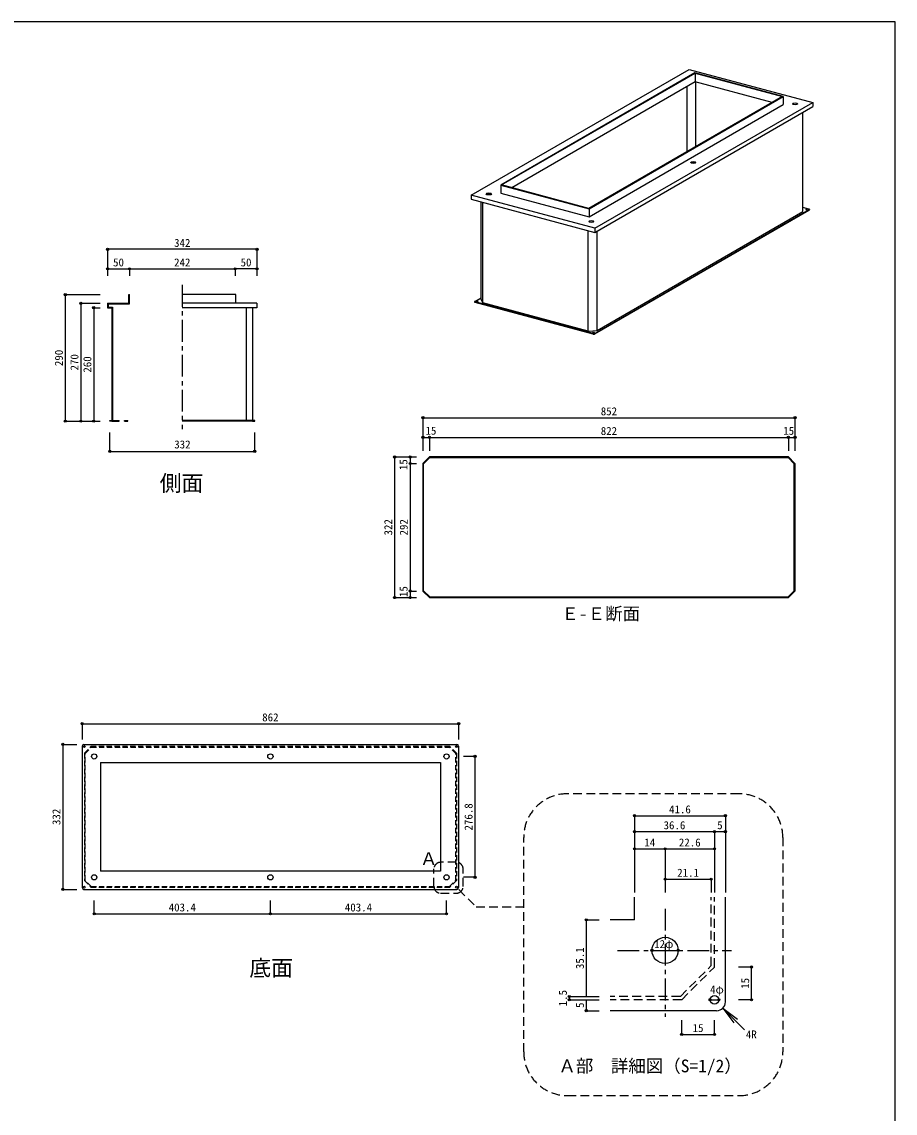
# Model space of a CAD drawing. Units: millimetres at full size, sheet at 1:10, with parts at other scales. Extents: x -10475 to 9199, y -10092 to 10143.
# Drawn here: x 2735 to 4735, y -1407 to 1092 of the extents above; entities that cross this region are included whole.
import ezdxf
from ezdxf.enums import TextEntityAlignment as Align

# ---------------------------------------------------------------- set-up
doc = ezdxf.new("R2010")
doc.units = ezdxf.units.MM
doc.header["$LTSCALE"] = 10
doc.header["$PDMODE"] = 32
doc.header["$PDSIZE"] = 5
for name, pattern in [('CHAIN1', [8, 5, -1, 1, -1]), ('DASHED1', [1.8, 1.2, -0.6]), ('DASHED2', [3, 2, -1])]:
    doc.linetypes.add(name, pattern=pattern)
for name, color, linetype in [('0-1_SUS', 7, 'Continuous'), ('0-9_SUS寸法', 3, 'Continuous'), ('0-F_図面枠', 7, 'Continuous'), ('3-8', 4, 'Continuous'), ('E-0_FRP', 4, 'Continuous'), ('E-9_SUS寸法', 3, 'Continuous')]:
    doc.layers.add(name, color=color, linetype=linetype)
doc.styles.add('ＭＳ ゴシック', font='')
doc.styles.get('ＭＳ ゴシック').set_extended_font_data('MS Gothic')

msp = doc.modelspace()

# ---------------------------------------------------------------- linework, layer by layer
at = {"layer": '0-1_SUS'}
for p, q in [((3764.41, 694.88), (4263.8, 983.21)), ((4276.58, 975.09), (3831.8, 718.3)), ((4263.8, 983.21), (4546.45, 907.48)), ((4263.8, 983.21), (4546.45, 907.48)), ((4479.06, 920.84), (4276.58, 975.09)), ((4479.06, 920.84), (4276.58, 975.09)), ((3833.88, 718.45), (4276.98, 974.27)), ((4276.98, 954.51), (3857.27, 712.19)), ((4276.98, 974.27), (4476.98, 920.68)), ((4276.98, 974.27), (4276.98, 954.51)), ((4453.59, 907.18), (4276.98, 954.51)), ((4278.5, 806.1), (4278.5, 954.1)), ((4258.88, 794.77), (4258.88, 944.06)), ((4476.98, 920.68), (4033.88, 664.86)), ((4034.28, 664.04), (4479.06, 920.84)), ((4034.28, 645.65), (4479.06, 902.45)), ((4047.05, 619.15), (4546.45, 907.48)), ((4479.06, 920.84), (4479.06, 902.45)), ((4546.45, 907.48), (4546.45, 898.28)), ((4047.05, 609.96), (4546.45, 898.28)), ((4524.11, 657.46), (4524.11, 885.38)), ((3831.8, 718.3), (4034.28, 664.04)), ((3831.8, 718.3), (4034.28, 664.04)), ((4033.88, 664.86), (3833.88, 718.45)), ((3764.41, 694.88), (3764.41, 685.69)), ((4047.05, 619.15), (3764.41, 694.88)), ((3764.41, 685.69), (4047.05, 609.96)), ((3764.41, 685.69), (4047.05, 609.96)), ((3786.75, 456.69), (3786.75, 679.7)), ((3790.7, 448.5), (3790.7, 678.65)), ((4034.28, 664.04), (4034.28, 645.65)), ((4047.14, 378.59), (4538.38, 662.21)), ((4047.14, 377.21), (4538.38, 660.83)), ((4052.86, 385.39), (4524.11, 657.46)), ((4537.88, 663.29), (4524.11, 666.98)), ((4538.72, 662.65), (4538.72, 661.27)), ((4032.02, 383.84), (4032.02, 613.98)), ((4047.05, 619.15), (4047.05, 609.96)), ((4052.86, 385.39), (4052.86, 613.31)), ((2981.67, 445.91), (2981.67, 467.41)), ((3223.67, 467.41), (3102.67, 467.41)), ((3772.14, 451.51), (3772.14, 450.13)), ((3772.48, 451.95), (3786.75, 460.19)), ((4043.67, 378.33), (3773.01, 450.86)), ((3790.7, 448.5), (3786.75, 456.69)), ((2931.67, 447.41), (2980.17, 447.41)), ((2933.17, 445.91), (2954.67, 445.91)), ((2933.17, 445.91), (2933.17, 438.91)), ((2941.67, 437.41), (2941.67, 178.91)), ((2954.67, 447.41), (2954.67, 445.91)), ((2954.67, 445.91), (2966.67, 445.91)), ((2966.67, 447.41), (2966.67, 445.91)), ((2966.67, 445.91), (2981.67, 445.91)), ((3228.67, 447.41), (3102.67, 447.41)), ((3273.67, 447.41), (3225.17, 447.41)), ((3248.67, 437.41), (3248.67, 178.91)), ((3263.67, 437.41), (3263.67, 178.91)), ((4043.67, 376.96), (3773.01, 449.48)), ((4032.02, 383.84), (3790.7, 448.5)), ((4032.02, 383.84), (4052.86, 385.39)), ((2936.67, 178.91), (2941.67, 178.91)), ((2936.67, 177.41), (2936.67, 178.91)), ((2941.67, 177.41), (2936.67, 177.41)), ((2943.17, 178.91), (2958.27, 178.91)), ((2970.27, 177.41), (2970.27, 178.91)), ((2970.27, 178.91), (2978.27, 178.91)), ((2970.27, 177.41), (2978.27, 177.41)), ((2978.27, 177.41), (2978.27, 178.91)), ((3268.67, 178.91), (3102.67, 178.91)), ((3263.67, 177.41), (3102.67, 177.41)), ((3263.67, 177.41), (3268.67, 177.41)), ((3268.67, 177.41), (3268.67, 178.91)), ((3653.73, 80.56), (3668.73, 95.56)), ((3653.73, 80.56), (3653.73, -211.44)), ((3655.23, 79.94), (3669.35, 94.06)), ((3655.23, -210.82), (3655.23, 79.94)), ((4490.73, 95.56), (3668.73, 95.56)), ((3669.35, 94.06), (4490.11, 94.06)), ((4504.23, 79.94), (4490.11, 94.06)), ((4505.73, 80.56), (4490.73, 95.56)), ((4504.23, -210.82), (4504.23, 79.94)), ((4505.73, 80.56), (4505.73, -211.44)), ((3653.73, -211.44), (3668.73, -226.44)), ((3669.35, -224.94), (3655.23, -210.82)), ((4490.11, -224.94), (4504.23, -210.82)), ((4505.73, -211.44), (4490.73, -226.44)), ((3668.73, -226.44), (4490.73, -226.44)), ((3669.35, -224.94), (4490.11, -224.94)), ((2873.47, -566.64), (2873.47, -890.64)), ((2877.47, -562.64), (3731.47, -562.64)), ((3735.47, -566.64), (3735.47, -890.64)), ((2915.07, -604.24), (2915.07, -853.04)), ((2877.47, -894.64), (3731.47, -894.64))]:
    msp.add_line(p, q, dxfattribs=at)
at = {"layer": '0-1_SUS', "color": 4}
for p, q in [((2966.67, 447.41), (2976.67, 447.41)), ((3772.82, -590.24), (3772.82, -867.04)), ((2901.07, -950.7), (3304.47, -950.7)), ((3304.47, -950.7), (3707.87, -950.7))]:
    msp.add_line(p, q, dxfattribs=at)
at = {"layer": '0-1_SUS', "linetype": 'DASHED1'}
for p, q in [((2878.47, -582.64), (2893.47, -567.64)), ((2879.97, -583.26), (2894.1, -569.14)), ((3715.47, -567.64), (2893.47, -567.64)), ((2894.1, -569.14), (3714.85, -569.14)), ((3728.97, -583.26), (3714.85, -569.14)), ((3730.47, -582.64), (3715.47, -567.64)), ((2878.47, -582.64), (2878.47, -874.64)), ((2879.97, -874.01), (2879.97, -583.26)), ((3728.97, -874.01), (3728.97, -583.26)), ((3730.47, -582.64), (3730.47, -874.64)), ((2878.47, -874.64), (2893.47, -889.64)), ((2894.1, -888.14), (2879.97, -874.01)), ((3714.85, -888.14), (3728.97, -874.01)), ((3730.47, -874.64), (3715.47, -889.64)), ((2893.47, -889.64), (3715.47, -889.64)), ((2894.1, -888.14), (3714.85, -888.14))]:
    msp.add_line(p, q, dxfattribs=at)
at = {"layer": '0-1_SUS', "color": 3}
for p, q in [((3772.82, -590.24), (3746.6, -590.24)), ((3772.82, -867.04), (3746.6, -867.04)), ((2901.07, -950.7), (2901.07, -920.1)), ((3304.47, -950.7), (3304.47, -920.1)), ((3707.87, -950.7), (3707.87, -920.1))]:
    msp.add_line(p, q, dxfattribs=at)
at = {"layer": '0-1_SUS'}
for points in [[(3831.8, 718.3), (3831.8, 699.91), (4034.28, 645.65)], [(2980.17, 447.41), (2980.17, 467.41), (2981.67, 467.41)], [(3225.17, 447.41), (3225.17, 467.41), (3223.67, 467.41)], [(2931.67, 447.41), (2931.67, 437.41), (2941.67, 437.41)], [(2933.17, 438.91), (2943.17, 438.91), (2943.17, 178.91)], [(3273.67, 447.41), (3273.67, 437.41), (3102.67, 437.41)], [(2941.67, 177.41), (2958.27, 177.41), (2958.27, 178.91)], [(2915.07, -604.24), (3693.87, -604.24), (3693.87, -853.04), (2915.07, -853.04)]]:
    msp.add_lwpolyline(points, dxfattribs=at)
for centre, radius in [((2878.47, -567.64), 2), ((3730.47, -567.64), 2), ((2901.07, -590.24), 6), ((3304.47, -590.24), 6), ((3707.87, -590.24), 6), ((2901.07, -867.04), 6), ((3304.47, -867.04), 6), ((3707.87, -867.04), 6), ((2878.47, -889.64), 2), ((3730.47, -889.64), 2)]:
    msp.add_circle(centre, radius, dxfattribs=at)
for centre, start, end in [((2877.47, -566.64), 90, 180), ((3731.47, -566.64), 0, 90), ((2877.47, -890.64), 180, 270), ((3731.47, -890.64), 270, 0)]:
    msp.add_arc(centre, 4, start, end, dxfattribs=at)
for centre, major_axis in [((4506.15, 904.47), (-6, 0)), ((4272.78, 769.73), (-6, 0)), ((3804.7, 697.89), (-6, 0)), ((4532.55, 662.34), (-2, 0)), ((4039.41, 635), (-6, 0)), ((3778.3, 451.82), (-2, 0)), ((4044.42, 380.51), (-2, 0))]:
    msp.add_ellipse(centre, major_axis=major_axis, ratio=0.39332, dxfattribs=at)
for centre, major_axis, start_param, end_param in [((4506.15, 903.09), (-6, 0), 3.4381115, 5.9866665), ((4272.78, 768.36), (-6, 0), 3.4381115, 5.9866665), ((3804.7, 696.51), (-6, 0), 3.4381115, 5.9866665), ((4532.55, 660.96), (-2, 0), 4.210298, 5.21448), ((4536.72, 662.65), (-2, 0), 2.5435617, 4.0961019), ((4536.72, 661.27), (-2, 0), 2.5435617, 3.1415927), ((4039.41, 633.62), (-6, 0), 3.4381115, 5.9866665), ((3774.14, 451.51), (-2, 0), 5.6851544, 7.2559507), ((3774.14, 450.13), (-2, 0), 0, 0.9727654), ((3778.3, 450.44), (-2, 0), 4.210298, 5.21448), ((4044.42, 379.13), (-2, 0), 4.210298, 5.21448), ((4045.08, 379.15), (2.5, 0), 4.114358, 5.6851544), ((4045.08, 377.77), (2.5, 0), 4.114358, 5.6851544)]:
    msp.add_ellipse(centre, major_axis=major_axis, ratio=0.39332, start_param=start_param, end_param=end_param, dxfattribs=at)
at = {"layer": '0-1_SUS', "color": 6}
for p in [(3772.82, -590.24), (3772.82, -867.04), (2901.07, -950.7), (3304.47, -950.7), (3707.87, -950.7)]:
    msp.add_point(p, dxfattribs=at)
at = {"layer": '0-9_SUS寸法'}
for p, q in [((2931.67, 571.14), (2931.67, 524.11)), ((3273.67, 571.14), (3273.67, 524.11)), ((2931.67, 526.44), (2931.67, 510.63)), ((2981.67, 526.44), (2981.67, 510.63)), ((2981.67, 526.44), (2981.67, 510.63)), ((3223.67, 526.44), (3223.67, 510.63)), ((3223.67, 526.44), (3223.67, 510.63)), ((3273.67, 526.44), (3273.67, 510.63)), ((2834.67, 467.41), (2914.48, 467.41)), ((2870.34, 447.41), (2914.98, 447.41)), ((2899.9, 437.41), (2914.98, 437.41)), ((2899.9, 437.41), (2914.48, 437.41)), ((2834.67, 177.41), (2914.48, 177.41)), ((2870.34, 177.41), (2914.98, 177.41)), ((2899.9, 177.41), (2914.98, 177.41)), ((3653.73, 185.5), (3653.73, 109.7)), ((4505.73, 185.5), (4505.73, 109.7)), ((2936.67, 108.3), (2936.67, 151.93)), ((3268.67, 108.3), (3268.67, 151.93)), ((3653.73, 140.43), (3653.73, 109.7)), ((3668.73, 140.43), (3668.73, 109.7)), ((4490.73, 140.43), (4490.73, 109.7)), ((4505.73, 140.43), (4505.73, 109.7)), ((3588.97, 95.56), (3638.82, 95.56)), ((3624.48, 95.56), (3638.82, 95.56)), ((3624.48, 80.56), (3638.82, 80.56)), ((3624.48, -211.44), (3638.82, -211.44)), ((3588.97, -226.44), (3638.82, -226.44)), ((3624.48, -226.44), (3638.82, -226.44)), ((2873.47, -515.37), (2873.47, -551.66)), ((3735.47, -515.37), (3735.47, -551.66)), ((2829.03, -562.64), (2861.56, -562.64)), ((2829.03, -894.64), (2861.56, -894.64))]:
    msp.add_line(p, q, dxfattribs=at)
at = {"layer": '0-9_SUS寸法', "color": 4}
for p, q in [((3273.67, 571.14), (2931.67, 571.14)), ((2931.67, 526.44), (2981.67, 526.44)), ((2981.67, 526.44), (3223.67, 526.44)), ((3273.67, 526.44), (3223.67, 526.44)), ((2834.67, 467.41), (2834.67, 177.41)), ((2870.34, 447.41), (2870.34, 177.41)), ((3653.73, 185.5), (4505.73, 185.5)), ((3653.73, 140.43), (3668.73, 140.43)), ((3668.73, 140.43), (4490.73, 140.43)), ((4490.73, 140.43), (4505.73, 140.43)), ((2936.67, 108.3), (3268.67, 108.3)), ((3588.97, 95.56), (3588.97, -226.44)), ((3624.48, 95.56), (3624.48, 80.56)), ((3624.48, 80.56), (3624.48, -211.44)), ((3624.48, -211.44), (3624.48, -226.44)), ((2873.47, -515.37), (3735.47, -515.37)), ((2829.03, -562.64), (2829.03, -894.64))]:
    msp.add_line(p, q, dxfattribs=at)
at = {"layer": '0-9_SUS寸法', "linetype": 'CHAIN1'}
msp.add_line((3102.67, 489.5), (3102.67, 159.37), dxfattribs=at)
at = {"layer": '0-9_SUS寸法', "color": 2, "linetype": 'DASHED2'}
for p, q in [((3679.1, -888.35), (3679.1, -847.73)), ((3730.73, -832.73), (3694.1, -832.73))]:
    msp.add_line(p, q, dxfattribs=at)
msp.add_arc((3694.1, -847.73), 15, 90, 180, dxfattribs=at)
at = {"layer": '0-9_SUS寸法', "color": 6}
for p in [(2931.67, 571.14), (3273.67, 571.14), (2931.67, 526.44), (2981.67, 526.44), (3223.67, 526.44), (3273.67, 526.44), (2834.67, 467.41), (2870.34, 447.41), (2899.9, 437.41), (2834.67, 177.41), (2870.34, 177.41), (2899.9, 177.41), (3653.73, 185.5), (4505.73, 185.5), (3653.73, 140.43), (3668.73, 140.43), (4490.73, 140.43), (4505.73, 140.43), (2936.67, 108.3), (3268.67, 108.3), (3588.97, 95.56), (3624.48, 95.56), (3624.48, 80.56), (3588.97, -226.44), (3624.48, -211.44), (3624.48, -226.44), (2873.47, -515.37), (3735.47, -515.37), (2829.03, -562.64), (2829.03, -894.64)]:
    msp.add_point(p, dxfattribs=at)
at = {"layer": '0-F_図面枠'}
for p, q in [((4735.22, 1092.07), (735.22, 1092.07)), ((4735.22, -1667.93), (4735.22, 1092.07))]:
    msp.add_line(p, q, dxfattribs=at)
at = {"layer": '3-8'}
msp.add_line((2899.9, 437.41), (2899.9, 177.41), dxfattribs=at)
at = {"layer": 'E-0_FRP'}
for p, q in [((4138.38, -802), (4208.38, -802)), ((4208.38, -871.23), (4313.88, -871.23))]:
    msp.add_line(p, q, dxfattribs=at)
at = {"layer": 'E-9_SUS寸法', "color": 2, "linetype": 'DASHED2'}
for p, q in [((4377.98, -675.8), (3984.46, -675.8)), ((3884.46, -1266.99), (3884.46, -775.8)), ((4477.98, -775.8), (4477.98, -1266.99)), ((3745.73, -888.35), (3745.73, -847.73)), ((3735.9, -895.06), (3775.52, -934.68)), ((3694.1, -903.35), (3730.73, -903.35)), ((3775.52, -934.68), (3884.46, -934.68)), ((3984.46, -1366.99), (4377.98, -1366.99))]:
    msp.add_line(p, q, dxfattribs=at)
at = {"layer": 'E-9_SUS寸法', "color": 4}
for p, q in [((4138.38, -726.05), (4346.38, -726.05)), ((4138.38, -762.45), (4321.38, -762.45)), ((4321.38, -762.45), (4346.38, -762.45)), ((4208.38, -802), (4321.38, -802)), ((4027.88, -964.52), (4027.88, -1140.02)), ((4178.38, -1034.52), (4238.38, -1034.52)), ((4406.28, -1147.52), (4406.28, -1072.52)), ((3988.86, -1140.02), (3988.86, -1147.52)), ((4027.88, -1147.52), (4027.88, -1172.52)), ((4311.38, -1147.52), (4331.38, -1147.52)), ((4246.38, -1226.92), (4321.38, -1226.92))]:
    msp.add_line(p, q, dxfattribs=at)
at = {"layer": 'E-9_SUS寸法'}
for p, q in [((4138.38, -726.05), (4138.38, -901.74)), ((4346.38, -726.05), (4346.38, -901.74)), ((4138.38, -762.45), (4138.38, -901.74)), ((4321.38, -762.45), (4321.38, -901.74)), ((4208.38, -802), (4208.38, -901.74)), ((4321.38, -802), (4321.38, -901.74)), ((4321.38, -835.97), (4321.38, -901.74)), ((4138.38, -871.23), (4138.38, -901.74)), ((4208.38, -871.23), (4208.38, -901.74)), ((4313.88, -871.23), (4313.88, -901.74)), ((4321.38, -871.23), (4321.38, -901.74)), ((4346.38, -871.23), (4346.38, -901.74)), ((4027.88, -964.52), (4057.72, -964.52)), ((4406.28, -1072.52), (4376.43, -1072.52)), ((3988.86, -1140.02), (4057.72, -1140.02)), ((3988.86, -1147.52), (4057.72, -1147.52)), ((4406.28, -1147.52), (4376.43, -1147.52)), ((4027.88, -1172.52), (4057.72, -1172.52)), ((4246.38, -1226.92), (4246.38, -1194.42)), ((4321.38, -1226.92), (4321.38, -1194.42))]:
    msp.add_line(p, q, dxfattribs=at)
at = {"layer": 'E-9_SUS寸法', "color": 7}
for p, q in [((4138.38, -964.52), (4138.38, -912.33)), ((4346.38, -1152.52), (4346.38, -912.33)), ((4138.38, -964.52), (4082.65, -964.52)), ((4326.38, -1172.52), (4082.65, -1172.52)), ((4340.52, -1166.66), (4366.12, -1200.05)), ((4340.52, -1166.66), (4373.91, -1192.26)), ((4340.52, -1166.66), (4389.89, -1216.03))]:
    msp.add_line(p, q, dxfattribs=at)
at = {"layer": 'E-9_SUS寸法', "color": 7, "linetype": 'DASHED2'}
for p, q in [((4313.88, -1069.42), (4313.88, -912.33)), ((4321.38, -1072.52), (4321.38, -912.33)), ((4243.28, -1140.02), (4313.88, -1069.42)), ((4246.38, -1147.52), (4321.38, -1072.52)), ((4243.28, -1140.02), (4082.65, -1140.02)), ((4246.38, -1147.52), (4082.65, -1147.52))]:
    msp.add_line(p, q, dxfattribs=at)
at = {"layer": 'E-9_SUS寸法', "linetype": 'CHAIN1'}
for p, q in [((4208.38, -939.13), (4208.38, -1186.59)), ((4099.29, -1034.52), (4360.64, -1034.52))]:
    msp.add_line(p, q, dxfattribs=at)
at = {"layer": 'E-9_SUS寸法', "color": 7}
for centre, radius in [((4208.38, -1034.52), 30), ((4321.38, -1147.52), 10)]:
    msp.add_circle(centre, radius, dxfattribs=at)
at = {"layer": 'E-9_SUS寸法', "color": 2, "linetype": 'DASHED2'}
for centre, radius, start, end in [((3984.46, -775.8), 100, 90, 180), ((4377.98, -775.8), 100, 0, 90), ((3730.73, -847.73), 15, 0, 90), ((3694.1, -888.35), 15, 180, 270), ((3730.73, -888.35), 15, 270, 0), ((3984.46, -1266.99), 100, 180, 270), ((4377.98, -1266.99), 100, 270, 0)]:
    msp.add_arc(centre, radius, start, end, dxfattribs=at)
at = {"layer": 'E-9_SUS寸法', "color": 7}
msp.add_arc((4326.38, -1152.52), 20, 270, 0, dxfattribs=at)
at = {"layer": 'E-9_SUS寸法', "color": 6}
for p in [(4138.38, -726.05), (4346.38, -726.05), (4138.38, -762.45), (4321.38, -762.45), (4346.38, -762.45), (4138.38, -802), (4208.38, -802), (4321.38, -802), (4208.38, -871.23), (4313.88, -871.23), (4027.88, -964.52), (4178.38, -1034.52), (4238.38, -1034.52), (4406.28, -1072.52), (3988.86, -1140.02), (3988.86, -1147.52), (4311.38, -1147.52), (4331.38, -1147.52), (4406.28, -1147.52), (4027.88, -1172.52), (4246.38, -1226.92), (4321.38, -1226.92)]:
    msp.add_point(p, dxfattribs=at)

# ---------------------------------------------------------------- texts
at = {"layer": '0-1_SUS', "color": 2, "style": 'ＭＳ ゴシック'}
msp.add_text('Ｅ-Ｅ断面', height=29.33, dxfattribs=at).set_placement((3971.08, -286.77), align=Align.BOTTOM_LEFT)
at = {"layer": '0-1_SUS', "color": 3, "style": 'ＭＳ ゴシック'}
msp.add_text('276.8', height=18.33, rotation=90, dxfattribs=at).set_placement((3772.82, -759.89), align=Align.BOTTOM_LEFT)
for p in [(3071.52, -950.7), (3474.92, -950.7)]:
    msp.add_text('403.4', height=18.33, dxfattribs=at).set_placement(p, align=Align.BOTTOM_LEFT)
at = {"layer": '0-9_SUS寸法', "style": 'ＭＳ ゴシック'}
for s, p in [('342', (3083.92, 571.14)), ('50', (2944.17, 526.44)), ('242', (3083.92, 526.44)), ('50', (3236.17, 526.44)), ('852', (4060.98, 185.5)), ('15', (3659.56, 141.1)), ('822', (4060.98, 140.43)), ('15', (4478.93, 140.8)), ('332', (3084.3, 109.61)), ('862', (3285.72, -515.37))]:
    msp.add_text(s, height=18.33, dxfattribs=at).set_placement(p, align=Align.BOTTOM_LEFT)
for s, p in [('290', (2834.67, 303.66)), ('270', (2870.34, 293.66)), ('260', (2899.9, 288.66)), ('15', (3623.75, 65.47)), ('322', (3588.97, -84.19)), ('292', (3624.48, -84.19)), ('15', (3624.03, -225.22)), ('332', (2829.03, -747.39))]:
    msp.add_text(s, height=18.33, rotation=90, dxfattribs=at).set_placement(p, align=Align.BOTTOM_LEFT)
at = {"layer": '0-9_SUS寸法', "color": 6, "style": 'ＭＳ ゴシック'}
for s, p in [('側面', (3050.97, 6.16)), ('底面', (3256.32, -1104.12))]:
    msp.add_text(s, height=36.66, dxfattribs=at).set_placement(p, align=Align.BOTTOM_LEFT)
at = {"layer": 'E-9_SUS寸法', "style": 'ＭＳ ゴシック'}
for s, p in [('41.6', (4217.38, -726.05)), ('36.6', (4204.88, -762.45)), ('5', (4327.63, -762.45)), ('14', (4160.88, -802)), ('22.6', (4239.88, -802)), ('21.1', (4236.13, -871.23)), ('12φ', (4183.38, -1034.52)), ('4φ', (4311.37, -1138.67)), ('15', (4271.38, -1226.92)), ('4R', (4393.41, -1241.64))]:
    msp.add_text(s, height=18.33, dxfattribs=at).set_placement(p, align=Align.BOTTOM_LEFT)
at = {"layer": 'E-9_SUS寸法', "color": 2, "style": 'ＭＳ ゴシック'}
for s, p in [('Ａ', (3647.07, -847.88)), ('Ａ部\u3000詳細図（S=1/2）', (3964.08, -1322.52))]:
    msp.add_text(s, height=29.33, dxfattribs=at).set_placement(p, align=Align.BOTTOM_LEFT)
at = {"layer": 'E-9_SUS寸法', "style": 'ＭＳ ゴシック'}
for s, p in [('35.1', (4027.88, -1077.27)), ('15', (4406.28, -1122.52)), ('1.5', (3988.86, -1162.52)), ('5', (4027.88, -1166.27))]:
    msp.add_text(s, height=18.33, rotation=90, dxfattribs=at).set_placement(p, align=Align.BOTTOM_LEFT)

doc.saveas('drawing.dxf')
